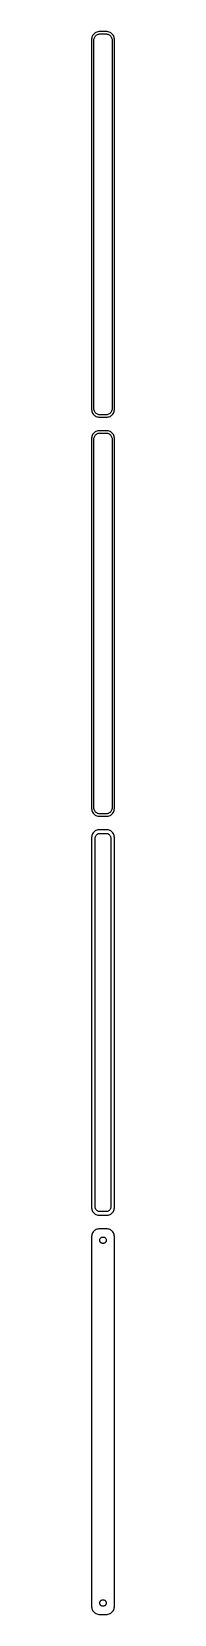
# Model space of a CAD drawing. Header units: metres. Extents: x -8 to 8, y 929 to 1975.
import ezdxf

# ---------------------------------------------------------------- set-up
doc = ezdxf.new("R2010")
doc.units = ezdxf.units.M

msp = doc.modelspace()

# ---------------------------------------------------------------- linework, layer by layer
for p, q in [((-7.46057, 1971.13), (-7.5, 1970.5)), ((-7.5, 1970.5), (-7.5, 1725.5)), ((-7.34291, 1971.74), (-7.46057, 1971.13)), ((-7.14888, 1972.34), (-7.34291, 1971.74)), ((-6.88153, 1972.91), (-7.14888, 1972.34)), ((-6.54507, 1973.44), (-6.88153, 1972.91)), ((-6.14484, 1973.92), (-6.54507, 1973.44)), ((-5.68712, 1974.35), (-6.14484, 1973.92)), ((-6, 1970), (-5.96844, 1970.5)), ((-6, 1726), (-6, 1970)), ((-5.96844, 1970.5), (-5.87433, 1970.99)), ((-5.87433, 1970.99), (-5.7191, 1971.47)), ((-5.7191, 1971.47), (-5.50522, 1971.93)), ((-5.17912, 1974.72), (-5.68712, 1974.35)), ((-5.50522, 1971.93), (-5.23605, 1972.35)), ((-5.23605, 1972.35), (-4.91586, 1972.74)), ((-4.62889, 1975.02), (-5.17912, 1974.72)), ((-4.91586, 1972.74), (-4.54968, 1973.08)), ((-4.04507, 1975.26), (-4.62889, 1975.02)), ((-4.54968, 1973.08), (-4.1433, 1973.38)), ((-4.1433, 1973.38), (-3.70311, 1973.62)), ((-3.4369, 1975.41), (-4.04507, 1975.26)), ((-3.70311, 1973.62), (-3.23605, 1973.8)), ((-2.81395, 1975.49), (-3.4369, 1975.41)), ((-3.23605, 1973.8), (-2.74951, 1973.93)), ((2.81395, 1975.49), (-2.81395, 1975.49)), ((-2.74951, 1973.93), (-2.25116, 1973.99)), ((-2.25116, 1973.99), (2.25116, 1973.99)), ((2.25116, 1973.99), (2.74951, 1973.93)), ((2.74951, 1973.93), (3.23605, 1973.8)), ((3.4369, 1975.41), (2.81395, 1975.49)), ((3.23605, 1973.8), (3.70311, 1973.62)), ((4.04507, 1975.26), (3.4369, 1975.41)), ((3.70311, 1973.62), (4.1433, 1973.38)), ((4.62889, 1975.02), (4.04507, 1975.26)), ((4.1433, 1973.38), (4.54968, 1973.08)), ((4.54968, 1973.08), (4.91586, 1972.74)), ((5.17912, 1974.72), (4.62889, 1975.02)), ((4.91586, 1972.74), (5.23605, 1972.35)), ((5.68712, 1974.35), (5.17912, 1974.72)), ((5.23605, 1972.35), (5.50522, 1971.93)), ((5.50522, 1971.93), (5.7191, 1971.47)), ((6.14484, 1973.92), (5.68712, 1974.35)), ((5.7191, 1971.47), (5.87433, 1970.99)), ((5.87433, 1970.99), (5.96844, 1970.5)), ((5.96844, 1970.5), (6, 1970)), ((6, 1970), (6, 1726)), ((6.54507, 1973.44), (6.14484, 1973.92)), ((6.88153, 1972.91), (6.54507, 1973.44)), ((7.14888, 1972.34), (6.88153, 1972.91)), ((7.34291, 1971.74), (7.14888, 1972.34)), ((7.46057, 1971.13), (7.34291, 1971.74)), ((7.5, 1970.5), (7.46057, 1971.13)), ((7.5, 1725.5), (7.5, 1970.5)), ((-7.5, 1725.5), (-7.46057, 1724.87)), ((-7.46057, 1724.87), (-7.34291, 1724.26)), ((-7.34291, 1724.26), (-7.14888, 1723.66)), ((-7.14888, 1723.66), (-6.88153, 1723.09)), ((-6.88153, 1723.09), (-6.54507, 1722.56)), ((-6.54507, 1722.56), (-6.14484, 1722.08)), ((-6.14484, 1722.08), (-5.68712, 1721.65)), ((-5.96844, 1725.5), (-6, 1726)), ((-5.87433, 1725.01), (-5.96844, 1725.5)), ((-5.7191, 1724.53), (-5.87433, 1725.01)), ((-5.50522, 1724.07), (-5.7191, 1724.53)), ((-5.68712, 1721.65), (-5.17912, 1721.28)), ((-5.23605, 1723.65), (-5.50522, 1724.07)), ((-4.91586, 1723.26), (-5.23605, 1723.65)), ((-5.17912, 1721.28), (-4.62889, 1720.98)), ((-4.54968, 1722.92), (-4.91586, 1723.26)), ((-4.62889, 1720.98), (-4.04507, 1720.74)), ((-4.1433, 1722.62), (-4.54968, 1722.92)), ((-3.70311, 1722.38), (-4.1433, 1722.62)), ((-4.04507, 1720.74), (-3.4369, 1720.59)), ((-3.23605, 1722.2), (-3.70311, 1722.38)), ((-3.4369, 1720.59), (-2.81395, 1720.51)), ((-2.74951, 1722.07), (-3.23605, 1722.2)), ((-2.81395, 1720.51), (2.81395, 1720.51)), ((-2.25116, 1722.01), (-2.74951, 1722.07)), ((2.25116, 1722.01), (-2.25116, 1722.01)), ((2.74951, 1722.07), (2.25116, 1722.01)), ((3.23605, 1722.2), (2.74951, 1722.07)), ((2.81395, 1720.51), (3.4369, 1720.59)), ((3.70311, 1722.38), (3.23605, 1722.2)), ((3.4369, 1720.59), (4.04507, 1720.74)), ((4.1433, 1722.62), (3.70311, 1722.38)), ((4.04507, 1720.74), (4.62889, 1720.98)), ((4.54968, 1722.92), (4.1433, 1722.62)), ((4.91586, 1723.26), (4.54968, 1722.92)), ((4.62889, 1720.98), (5.17912, 1721.28)), ((5.23605, 1723.65), (4.91586, 1723.26)), ((5.17912, 1721.28), (5.68712, 1721.65)), ((5.50522, 1724.07), (5.23605, 1723.65)), ((5.7191, 1724.53), (5.50522, 1724.07)), ((5.68712, 1721.65), (6.14484, 1722.08)), ((5.87433, 1725.01), (5.7191, 1724.53)), ((5.96844, 1725.5), (5.87433, 1725.01)), ((6, 1726), (5.96844, 1725.5)), ((6.14484, 1722.08), (6.54507, 1722.56)), ((6.54507, 1722.56), (6.88153, 1723.09)), ((6.88153, 1723.09), (7.14888, 1723.66)), ((7.14888, 1723.66), (7.34291, 1724.26)), ((7.34291, 1724.26), (7.46057, 1724.87)), ((7.46057, 1724.87), (7.5, 1725.5)), ((-7.46057, 1707.13), (-7.5, 1706.5)), ((-7.34291, 1707.74), (-7.46057, 1707.13)), ((-7.14888, 1708.34), (-7.34291, 1707.74)), ((-6.88153, 1708.91), (-7.14888, 1708.34)), ((-6.54507, 1709.44), (-6.88153, 1708.91)), ((-6.14484, 1709.92), (-6.54507, 1709.44)), ((-5.68712, 1710.35), (-6.14484, 1709.92)), ((-5.96844, 1706.5), (-5.87433, 1706.99)), ((-5.87433, 1706.99), (-5.7191, 1707.47)), ((-5.7191, 1707.47), (-5.50522, 1707.93)), ((-5.17912, 1710.72), (-5.68712, 1710.35)), ((-5.50522, 1707.93), (-5.23605, 1708.35)), ((-5.23605, 1708.35), (-4.91586, 1708.74)), ((-4.62889, 1711.02), (-5.17912, 1710.72)), ((-4.91586, 1708.74), (-4.54968, 1709.08)), ((-4.04507, 1711.26), (-4.62889, 1711.02)), ((-4.54968, 1709.08), (-4.1433, 1709.38)), ((-4.1433, 1709.38), (-3.70311, 1709.62)), ((-3.4369, 1711.41), (-4.04507, 1711.26)), ((-3.70311, 1709.62), (-3.23605, 1709.8)), ((-2.81395, 1711.49), (-3.4369, 1711.41)), ((-3.23605, 1709.8), (-2.74951, 1709.93)), ((2.81395, 1711.49), (-2.81395, 1711.49)), ((-2.74951, 1709.93), (-2.25116, 1709.99)), ((-2.25116, 1709.99), (2.25116, 1709.99)), ((2.25116, 1709.99), (2.74951, 1709.93)), ((2.74951, 1709.93), (3.23605, 1709.8)), ((3.4369, 1711.41), (2.81395, 1711.49)), ((3.23605, 1709.8), (3.70311, 1709.62)), ((4.04507, 1711.26), (3.4369, 1711.41)), ((3.70311, 1709.62), (4.1433, 1709.38)), ((4.62889, 1711.02), (4.04507, 1711.26)), ((4.1433, 1709.38), (4.54968, 1709.08)), ((4.54968, 1709.08), (4.91586, 1708.74)), ((5.17912, 1710.72), (4.62889, 1711.02)), ((4.91586, 1708.74), (5.23605, 1708.35)), ((5.68712, 1710.35), (5.17912, 1710.72)), ((5.23605, 1708.35), (5.50522, 1707.93)), ((5.50522, 1707.93), (5.7191, 1707.47)), ((6.14484, 1709.92), (5.68712, 1710.35)), ((5.7191, 1707.47), (5.87433, 1706.99)), ((5.87433, 1706.99), (5.96844, 1706.5)), ((6.54507, 1709.44), (6.14484, 1709.92)), ((6.88153, 1708.91), (6.54507, 1709.44)), ((7.14888, 1708.34), (6.88153, 1708.91)), ((7.34291, 1707.74), (7.14888, 1708.34)), ((7.46057, 1707.13), (7.34291, 1707.74)), ((7.5, 1706.5), (7.46057, 1707.13)), ((-7.5, 1706.5), (-7.5, 1461.5)), ((-6, 1706), (-5.96844, 1706.5)), ((-6, 1462), (-6, 1706)), ((5.96844, 1706.5), (6, 1706)), ((6, 1706), (6, 1462)), ((7.5, 1461.5), (7.5, 1706.5)), ((-7.5, 1461.5), (-7.46057, 1460.87)), ((-7.46057, 1460.87), (-7.34291, 1460.26)), ((-7.34291, 1460.26), (-7.14888, 1459.66)), ((-7.14888, 1459.66), (-6.88153, 1459.09)), ((-6.88153, 1459.09), (-6.54507, 1458.56)), ((-6.54507, 1458.56), (-6.14484, 1458.08)), ((-6.14484, 1458.08), (-5.68712, 1457.65)), ((-5.96844, 1461.5), (-6, 1462)), ((-5.87433, 1461.01), (-5.96844, 1461.5)), ((-5.7191, 1460.53), (-5.87433, 1461.01)), ((-5.50522, 1460.07), (-5.7191, 1460.53)), ((-5.68712, 1457.65), (-5.17912, 1457.28)), ((-5.23605, 1459.65), (-5.50522, 1460.07)), ((-4.91586, 1459.26), (-5.23605, 1459.65)), ((-5.17912, 1457.28), (-4.62889, 1456.98)), ((-4.54968, 1458.92), (-4.91586, 1459.26)), ((-4.62889, 1456.98), (-4.04507, 1456.74)), ((-4.1433, 1458.62), (-4.54968, 1458.92)), ((-3.70311, 1458.38), (-4.1433, 1458.62)), ((-4.04507, 1456.74), (-3.4369, 1456.59)), ((-3.23605, 1458.2), (-3.70311, 1458.38)), ((-3.4369, 1456.59), (-2.81395, 1456.51)), ((-2.74951, 1458.07), (-3.23605, 1458.2)), ((-2.81395, 1456.51), (2.81395, 1456.51)), ((-2.25116, 1458.01), (-2.74951, 1458.07)), ((2.25116, 1458.01), (-2.25116, 1458.01)), ((2.74951, 1458.07), (2.25116, 1458.01)), ((3.23605, 1458.2), (2.74951, 1458.07)), ((2.81395, 1456.51), (3.4369, 1456.59)), ((3.70311, 1458.38), (3.23605, 1458.2)), ((3.4369, 1456.59), (4.04507, 1456.74)), ((4.1433, 1458.62), (3.70311, 1458.38)), ((4.04507, 1456.74), (4.62889, 1456.98)), ((4.54968, 1458.92), (4.1433, 1458.62)), ((4.91586, 1459.26), (4.54968, 1458.92)), ((4.62889, 1456.98), (5.17912, 1457.28)), ((5.23605, 1459.65), (4.91586, 1459.26)), ((5.17912, 1457.28), (5.68712, 1457.65)), ((5.50522, 1460.07), (5.23605, 1459.65)), ((5.7191, 1460.53), (5.50522, 1460.07)), ((5.68712, 1457.65), (6.14484, 1458.08)), ((5.87433, 1461.01), (5.7191, 1460.53)), ((5.96844, 1461.5), (5.87433, 1461.01)), ((6, 1462), (5.96844, 1461.5)), ((6.14484, 1458.08), (6.54507, 1458.56)), ((6.54507, 1458.56), (6.88153, 1459.09)), ((6.88153, 1459.09), (7.14888, 1459.66)), ((7.14888, 1459.66), (7.34291, 1460.26)), ((7.34291, 1460.26), (7.46057, 1460.87)), ((7.46057, 1460.87), (7.5, 1461.5)), ((-6.88153, 1444.91), (-7.14888, 1444.34)), ((-6.54507, 1445.44), (-6.88153, 1444.91)), ((-6.14484, 1445.92), (-6.54507, 1445.44)), ((-5.68712, 1446.35), (-6.14484, 1445.92)), ((-5.17912, 1446.72), (-5.68712, 1446.35)), ((-4.62889, 1447.02), (-5.17912, 1446.72)), ((-4.04507, 1447.26), (-4.62889, 1447.02)), ((-3.4369, 1447.41), (-4.04507, 1447.26)), ((-2.81395, 1447.49), (-3.4369, 1447.41)), ((-3.32541, 1444.82), (-2.96194, 1444.96)), ((-2.96194, 1444.96), (-2.5833, 1445.06)), ((2.81395, 1447.49), (-2.81395, 1447.49)), ((-2.5833, 1445.06), (-2.19545, 1445.11)), ((-2.19545, 1445.11), (2.19545, 1445.11)), ((2.19545, 1445.11), (2.5833, 1445.06)), ((2.5833, 1445.06), (2.96194, 1444.96)), ((3.4369, 1447.41), (2.81395, 1447.49)), ((2.96194, 1444.96), (3.32541, 1444.82)), ((4.04507, 1447.26), (3.4369, 1447.41)), ((4.62889, 1447.02), (4.04507, 1447.26)), ((5.17912, 1446.72), (4.62889, 1447.02)), ((5.68712, 1446.35), (5.17912, 1446.72)), ((6.14484, 1445.92), (5.68712, 1446.35)), ((6.54507, 1445.44), (6.14484, 1445.92)), ((6.88153, 1444.91), (6.54507, 1445.44)), ((7.14888, 1444.34), (6.88153, 1444.91)), ((-7.46057, 1443.13), (-7.5, 1442.5)), ((-7.5, 1442.5), (-7.5, 1197.5)), ((-7.34291, 1443.74), (-7.46057, 1443.13)), ((-7.14888, 1444.34), (-7.34291, 1443.74)), ((-5.11292, 1442), (-5.08836, 1442.39)), ((-5.11292, 1198), (-5.11292, 1442)), ((-5.08836, 1442.39), (-5.01512, 1442.77)), ((-5.01512, 1442.77), (-4.89432, 1443.15)), ((-4.89432, 1443.15), (-4.72786, 1443.5)), ((-4.72786, 1443.5), (-4.5184, 1443.83)), ((-4.5184, 1443.83), (-4.26921, 1444.13)), ((-4.26921, 1444.13), (-3.98424, 1444.4)), ((-3.98424, 1444.4), (-3.66798, 1444.63)), ((-3.66798, 1444.63), (-3.32541, 1444.82)), ((3.32541, 1444.82), (3.66798, 1444.63)), ((3.66798, 1444.63), (3.98424, 1444.4)), ((3.98424, 1444.4), (4.26921, 1444.13)), ((4.26921, 1444.13), (4.5184, 1443.83)), ((4.5184, 1443.83), (4.72786, 1443.5)), ((4.72786, 1443.5), (4.89432, 1443.15)), ((4.89432, 1443.15), (5.01512, 1442.77)), ((5.01512, 1442.77), (5.08836, 1442.39)), ((5.08836, 1442.39), (5.11292, 1442)), ((5.11292, 1442), (5.11292, 1198)), ((7.34291, 1443.74), (7.14888, 1444.34)), ((7.46057, 1443.13), (7.34291, 1443.74)), ((7.5, 1442.5), (7.46057, 1443.13)), ((7.5, 1197.5), (7.5, 1442.5)), ((-7.5, 1197.5), (-7.46057, 1196.87)), ((-7.46057, 1196.87), (-7.34291, 1196.26)), ((-7.34291, 1196.26), (-7.14888, 1195.66)), ((-7.14888, 1195.66), (-6.88153, 1195.09)), ((-6.88153, 1195.09), (-6.54507, 1194.56)), ((-6.54507, 1194.56), (-6.14484, 1194.08)), ((-6.14484, 1194.08), (-5.68712, 1193.65)), ((-5.68712, 1193.65), (-5.17912, 1193.28)), ((-5.08836, 1197.61), (-5.11292, 1198)), ((-5.01512, 1197.23), (-5.08836, 1197.61)), ((-4.89432, 1196.85), (-5.01512, 1197.23)), ((-4.72786, 1196.5), (-4.89432, 1196.85)), ((-4.5184, 1196.17), (-4.72786, 1196.5)), ((-4.26921, 1195.87), (-4.5184, 1196.17)), ((-3.98424, 1195.6), (-4.26921, 1195.87)), ((-3.66798, 1195.37), (-3.98424, 1195.6)), ((-3.32541, 1195.18), (-3.66798, 1195.37)), ((-2.96194, 1195.04), (-3.32541, 1195.18)), ((-2.5833, 1194.94), (-2.96194, 1195.04)), ((-2.19545, 1194.89), (-2.5833, 1194.94)), ((2.19545, 1194.89), (-2.19545, 1194.89)), ((2.5833, 1194.94), (2.19545, 1194.89)), ((2.96194, 1195.04), (2.5833, 1194.94)), ((3.32541, 1195.18), (2.96194, 1195.04)), ((3.66798, 1195.37), (3.32541, 1195.18)), ((3.98424, 1195.6), (3.66798, 1195.37)), ((4.26921, 1195.87), (3.98424, 1195.6)), ((4.5184, 1196.17), (4.26921, 1195.87)), ((4.72786, 1196.5), (4.5184, 1196.17)), ((4.89432, 1196.85), (4.72786, 1196.5)), ((5.01512, 1197.23), (4.89432, 1196.85)), ((5.08836, 1197.61), (5.01512, 1197.23)), ((5.11292, 1198), (5.08836, 1197.61)), ((5.17912, 1193.28), (5.68712, 1193.65)), ((5.68712, 1193.65), (6.14484, 1194.08)), ((6.14484, 1194.08), (6.54507, 1194.56)), ((6.54507, 1194.56), (6.88153, 1195.09)), ((6.88153, 1195.09), (7.14888, 1195.66)), ((7.14888, 1195.66), (7.34291, 1196.26)), ((7.34291, 1196.26), (7.46057, 1196.87)), ((7.46057, 1196.87), (7.5, 1197.5)), ((-5.17912, 1193.28), (-4.62889, 1192.98)), ((-4.62889, 1192.98), (-4.04507, 1192.74)), ((-4.04507, 1183.26), (-4.62889, 1183.02)), ((-4.04507, 1192.74), (-3.4369, 1192.59)), ((-3.4369, 1183.41), (-4.04507, 1183.26)), ((-3.4369, 1192.59), (-2.81395, 1192.51)), ((-2.81395, 1183.49), (-3.4369, 1183.41)), ((-2.81395, 1192.51), (2.81395, 1192.51)), ((2.81395, 1183.49), (-2.81395, 1183.49)), ((2.81395, 1192.51), (3.4369, 1192.59)), ((3.4369, 1183.41), (2.81395, 1183.49)), ((3.4369, 1192.59), (4.04507, 1192.74)), ((4.04507, 1183.26), (3.4369, 1183.41)), ((4.04507, 1192.74), (4.62889, 1192.98)), ((4.62889, 1183.02), (4.04507, 1183.26)), ((4.62889, 1192.98), (5.17912, 1193.28)), ((-7.46057, 1179.13), (-7.5, 1178.5)), ((-7.5, 1178.5), (-7.5, 933.5)), ((-7.34291, 1179.74), (-7.46057, 1179.13)), ((-7.14888, 1180.34), (-7.34291, 1179.74)), ((-6.88153, 1180.91), (-7.14888, 1180.34)), ((-6.54507, 1181.44), (-6.88153, 1180.91)), ((-6.14484, 1181.92), (-6.54507, 1181.44)), ((-5.68712, 1182.35), (-6.14484, 1181.92)), ((-5.17912, 1182.72), (-5.68712, 1182.35)), ((-4.62889, 1183.02), (-5.17912, 1182.72)), ((-2.13528, 1176), (-2.11845, 1176.27)), ((-2.11845, 1175.73), (-2.13528, 1176)), ((-2.11845, 1176.27), (-2.06821, 1176.53)), ((-2.06821, 1175.47), (-2.11845, 1175.73)), ((-2.06821, 1176.53), (-1.98534, 1176.79)), ((-1.98534, 1175.21), (-2.06821, 1175.47)), ((-1.98534, 1176.79), (-1.87117, 1177.03)), ((-1.87117, 1174.97), (-1.98534, 1175.21)), ((-1.87117, 1177.03), (-1.72748, 1177.26)), ((-1.72748, 1174.74), (-1.87117, 1174.97)), ((-1.72748, 1177.26), (-1.55655, 1177.46)), ((-1.55655, 1174.54), (-1.72748, 1174.74)), ((-1.55655, 1177.46), (-1.36108, 1177.65)), ((-1.36108, 1174.35), (-1.55655, 1174.54)), ((-1.36108, 1177.65), (-1.14413, 1177.8)), ((-1.14413, 1174.2), (-1.36108, 1174.35)), ((-1.14413, 1177.8), (-0.909149, 1177.93)), ((-0.909149, 1174.07), (-1.14413, 1174.2)), ((-0.909149, 1177.93), (-0.659836, 1178.03)), ((-0.659836, 1173.97), (-0.909149, 1174.07)), ((-0.659836, 1178.03), (-0.400101, 1178.1)), ((-0.400101, 1173.9), (-0.659836, 1173.97)), ((-0.400101, 1178.1), (-0.134064, 1178.13)), ((-0.134064, 1173.87), (-0.400101, 1173.9)), ((-0.134064, 1178.13), (0.134064, 1178.13)), ((0.134064, 1173.87), (-0.134064, 1173.87)), ((0.134064, 1178.13), (0.400101, 1178.1)), ((0.400101, 1173.9), (0.134064, 1173.87)), ((0.400101, 1178.1), (0.659836, 1178.03)), ((0.659836, 1173.97), (0.400101, 1173.9)), ((0.659836, 1178.03), (0.909149, 1177.93)), ((0.909149, 1174.07), (0.659836, 1173.97)), ((0.909149, 1177.93), (1.14413, 1177.8)), ((1.14413, 1174.2), (0.909149, 1174.07)), ((1.14413, 1177.8), (1.36108, 1177.65)), ((1.36108, 1174.35), (1.14413, 1174.2)), ((1.36108, 1177.65), (1.55655, 1177.46)), ((1.55655, 1174.54), (1.36108, 1174.35)), ((1.55655, 1177.46), (1.72748, 1177.26)), ((1.72748, 1174.74), (1.55655, 1174.54)), ((1.72748, 1177.26), (1.87117, 1177.03)), ((1.87117, 1174.97), (1.72748, 1174.74)), ((1.87117, 1177.03), (1.98534, 1176.79)), ((1.98534, 1175.21), (1.87117, 1174.97)), ((1.98534, 1176.79), (2.06821, 1176.53)), ((2.06821, 1175.47), (1.98534, 1175.21)), ((2.06821, 1176.53), (2.11845, 1176.27)), ((2.11845, 1175.73), (2.06821, 1175.47)), ((2.11845, 1176.27), (2.13528, 1176)), ((2.13528, 1176), (2.11845, 1175.73)), ((5.17912, 1182.72), (4.62889, 1183.02)), ((5.68712, 1182.35), (5.17912, 1182.72)), ((6.14484, 1181.92), (5.68712, 1182.35)), ((6.54507, 1181.44), (6.14484, 1181.92)), ((6.88153, 1180.91), (6.54507, 1181.44)), ((7.14888, 1180.34), (6.88153, 1180.91)), ((7.34291, 1179.74), (7.14888, 1180.34)), ((7.46057, 1179.13), (7.34291, 1179.74)), ((7.5, 1178.5), (7.46057, 1179.13)), ((7.5, 933.5), (7.5, 1178.5)), ((-7.5, 933.5), (-7.46057, 932.873)), ((-7.46057, 932.873), (-7.34291, 932.257)), ((-7.34291, 932.257), (-7.14888, 931.659)), ((-2.13528, 936), (-2.11845, 936.268)), ((-2.11845, 935.732), (-2.13528, 936)), ((-2.11845, 936.268), (-2.06821, 936.531)), ((-2.06821, 935.469), (-2.11845, 935.732)), ((-2.06821, 936.531), (-1.98534, 936.786)), ((-1.98534, 935.214), (-2.06821, 935.469)), ((-1.98534, 936.786), (-1.87117, 937.029)), ((-1.87117, 934.971), (-1.98534, 935.214)), ((-1.87117, 937.029), (-1.72748, 937.255)), ((-1.72748, 934.745), (-1.87117, 934.971)), ((-1.72748, 937.255), (-1.55655, 937.462)), ((-1.55655, 934.538), (-1.72748, 934.745)), ((-1.55655, 937.462), (-1.36108, 937.645)), ((-1.36108, 934.355), (-1.55655, 934.538)), ((-1.36108, 937.645), (-1.14413, 937.803)), ((-1.14413, 934.197), (-1.36108, 934.355)), ((-1.14413, 937.803), (-0.909149, 937.932)), ((-0.909149, 934.068), (-1.14413, 934.197)), ((-0.909149, 937.932), (-0.659836, 938.031)), ((-0.659836, 933.969), (-0.909149, 934.068)), ((-0.659836, 938.031), (-0.400101, 938.097)), ((-0.400101, 933.903), (-0.659836, 933.969)), ((-0.400101, 938.097), (-0.134064, 938.131)), ((-0.134064, 933.869), (-0.400101, 933.903)), ((-0.134064, 938.131), (0.134064, 938.131)), ((0.134064, 933.869), (-0.134064, 933.869)), ((0.134064, 938.131), (0.400101, 938.097)), ((0.400101, 933.903), (0.134064, 933.869)), ((0.400101, 938.097), (0.659836, 938.031)), ((0.659836, 933.969), (0.400101, 933.903)), ((0.659836, 938.031), (0.909149, 937.932)), ((0.909149, 934.068), (0.659836, 933.969)), ((0.909149, 937.932), (1.14413, 937.803)), ((1.14413, 934.197), (0.909149, 934.068)), ((1.14413, 937.803), (1.36108, 937.645)), ((1.36108, 934.355), (1.14413, 934.197)), ((1.36108, 937.645), (1.55655, 937.462)), ((1.55655, 934.538), (1.36108, 934.355)), ((1.55655, 937.462), (1.72748, 937.255)), ((1.72748, 934.745), (1.55655, 934.538)), ((1.72748, 937.255), (1.87117, 937.029)), ((1.87117, 934.971), (1.72748, 934.745)), ((1.87117, 937.029), (1.98534, 936.786)), ((1.98534, 935.214), (1.87117, 934.971)), ((1.98534, 936.786), (2.06821, 936.531)), ((2.06821, 935.469), (1.98534, 935.214)), ((2.06821, 936.531), (2.11845, 936.268)), ((2.11845, 935.732), (2.06821, 935.469)), ((2.11845, 936.268), (2.13528, 936)), ((2.13528, 936), (2.11845, 935.732)), ((7.14888, 931.659), (7.34291, 932.257)), ((7.34291, 932.257), (7.46057, 932.873)), ((7.46057, 932.873), (7.5, 933.5)), ((-7.14888, 931.659), (-6.88153, 931.091)), ((-6.88153, 931.091), (-6.54507, 930.561)), ((-6.54507, 930.561), (-6.14484, 930.077)), ((-6.14484, 930.077), (-5.68712, 929.647)), ((-5.68712, 929.647), (-5.17912, 929.278)), ((-5.17912, 929.278), (-4.62889, 928.976)), ((-4.62889, 928.976), (-4.04507, 928.745)), ((-4.04507, 928.745), (-3.4369, 928.589)), ((-3.4369, 928.589), (-2.81395, 928.51)), ((-2.81395, 928.51), (2.81395, 928.51)), ((2.81395, 928.51), (3.4369, 928.589)), ((3.4369, 928.589), (4.04507, 928.745)), ((4.04507, 928.745), (4.62889, 928.976)), ((4.62889, 928.976), (5.17912, 929.278)), ((5.17912, 929.278), (5.68712, 929.647)), ((5.68712, 929.647), (6.14484, 930.077)), ((6.14484, 930.077), (6.54507, 930.561)), ((6.54507, 930.561), (6.88153, 931.091)), ((6.88153, 931.091), (7.14888, 931.659))]:
    msp.add_line(p, q)

doc.saveas('drawing.dxf')
